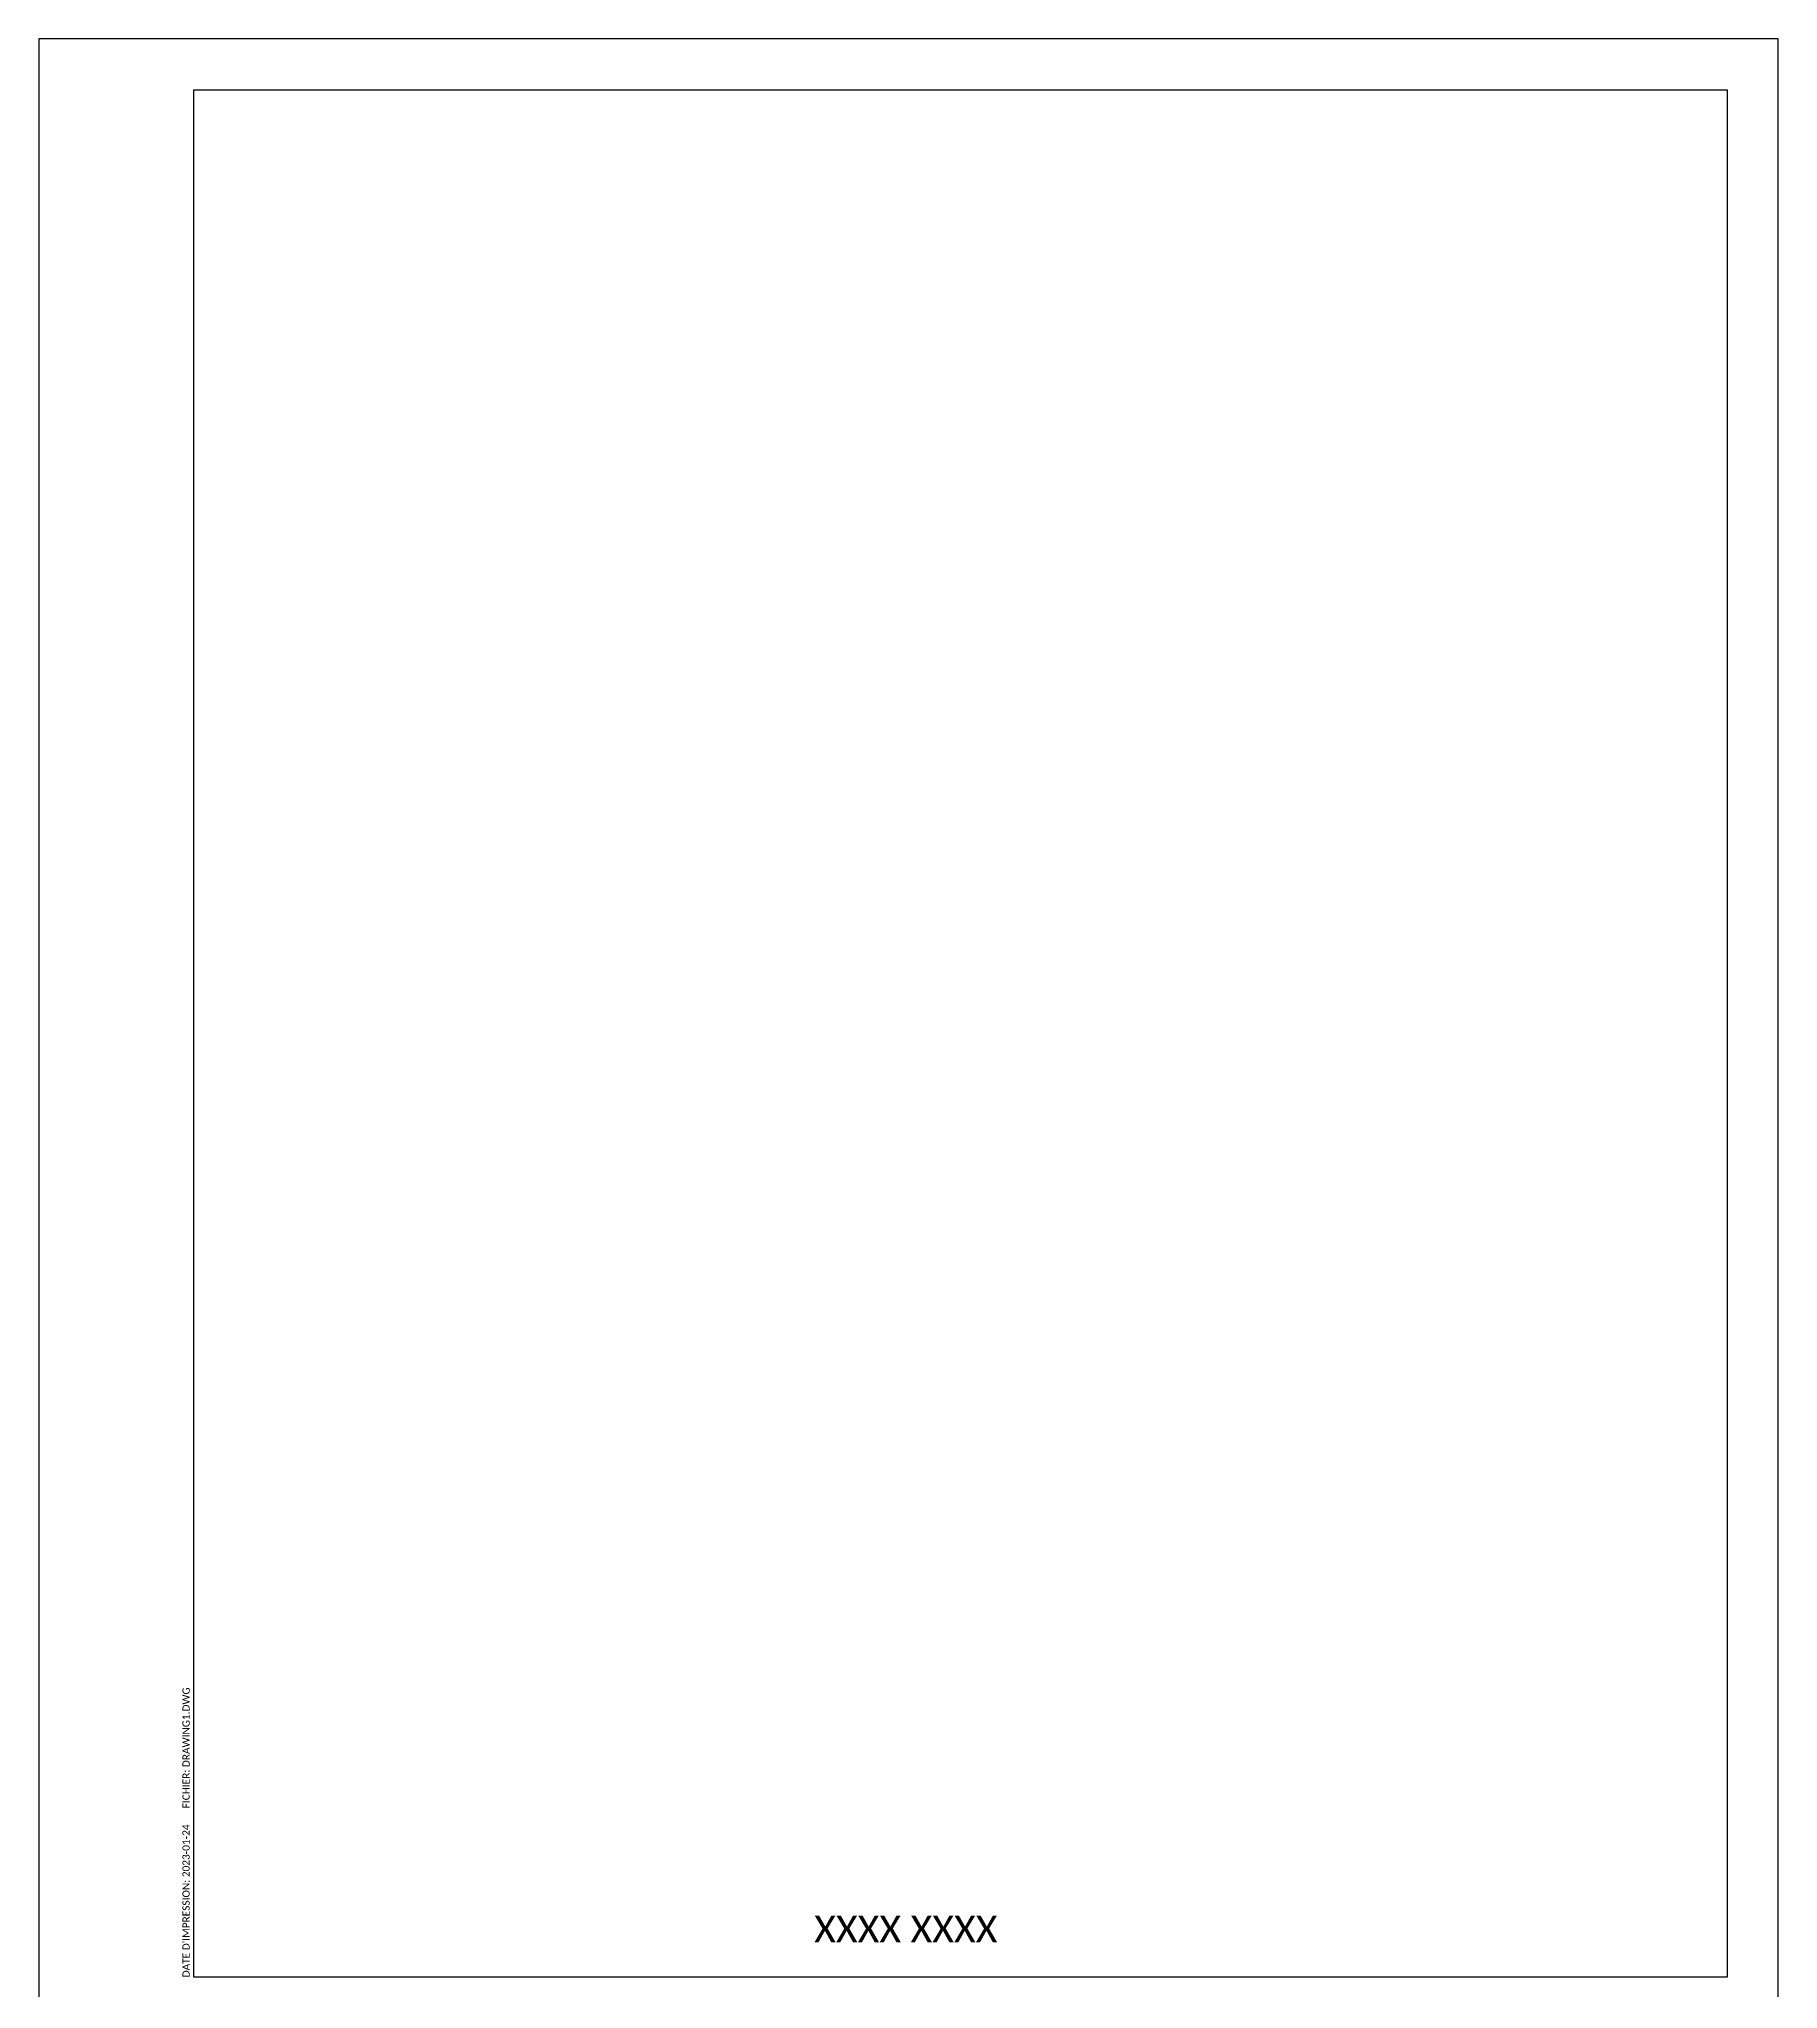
# Paper-space layout 'LETTER-VERTICAL-IMPERIAL' of a CAD drawing. Header units: inches. Extents: x 0 to 8.5, y -3.7 to 11.
# Drawn here: x 0 to 8.5, y 1.47 to 11 of the extents above; entities that cross this region are included whole.
import ezdxf

# ---------------------------------------------------------------- set-up
doc = ezdxf.new("R2010")
doc.units = ezdxf.units.IN
doc.header["$LTSCALE"] = 25
doc.header["$MEASUREMENT"] = 0
doc.layers.add('CARTOUCHE', color=7, linetype='Continuous')
doc.styles.add('Cartouche', font='calibri.ttf')

psp = doc.layouts.new('LETTER-VERTICAL-IMPERIAL')

# ---------------------------------------------------------------- linework, layer by layer
at = {"layer": 'CARTOUCHE', "ltscale": 5}
psp.add_lwpolyline([(8.2514, 1.5306), (0.7576, 1.5306), (0.7576, 1.9297), (0.7576, 10.7514), (8.2514, 10.7514)], close=True, dxfattribs=at)
at = {"layer": 'Defpoints', "linetype": 'Continuous', "ltscale": 25}
psp.add_lwpolyline([(0, 0), (8.5, 0), (8.5, 11), (0, 11)], close=True, dxfattribs=at)

# ---------------------------------------------------------------- texts
at = {"layer": 'CARTOUCHE', "style": 'Cartouche'}
for s, p in [('FICHIER: DRAWING1.DWG ', (0.7365, 2.3564)), ("DATE D'IMPRESSION: 2023-01-24 ", (0.7365, 1.5306))]:
    psp.add_text(s, height=0.035433, rotation=90, dxfattribs=at).set_placement(p)
at = {"layer": 'CARTOUCHE', "linetype": 'Continuous', "ltscale": 25, "style": 'Cartouche'}
psp.add_text('XXXX XXXX', height=0.13125, dxfattribs=at).set_placement((3.789, 1.7011))

doc.saveas('drawing.dxf')
